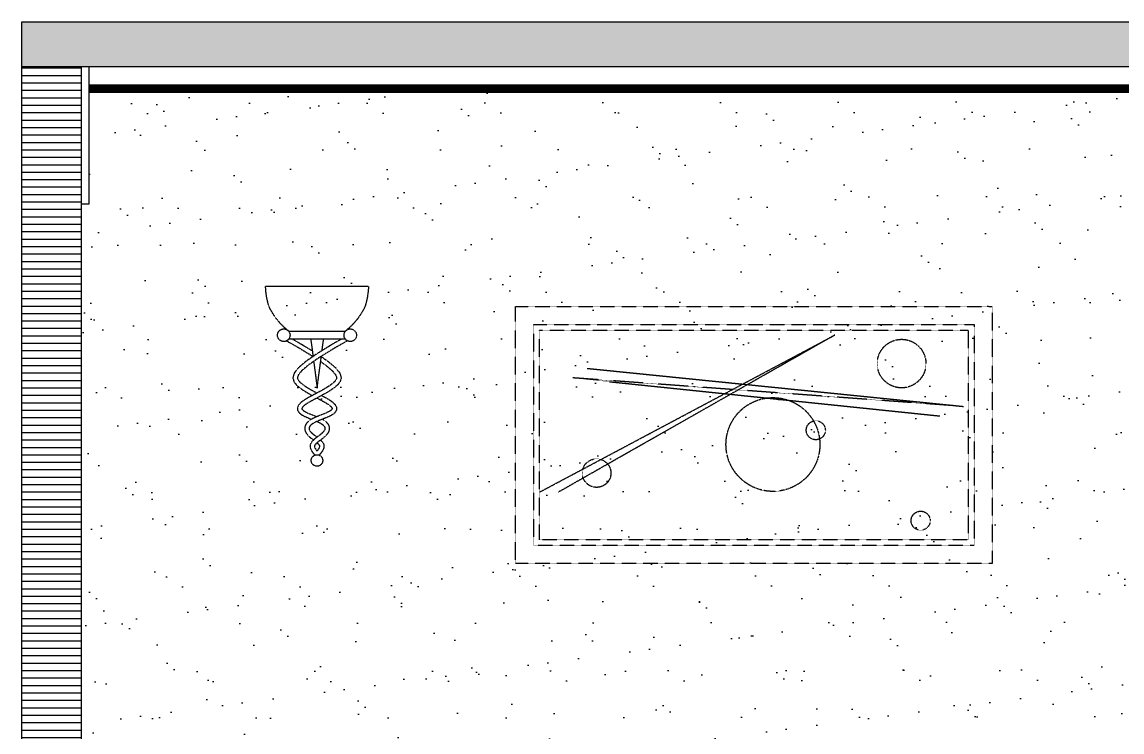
# Model space of a CAD drawing. Header units: millimetres. Extents: x 84840 to 206424, y -288515 to -124389.
# Drawn here: x 112853 to 115807, y -246885 to -244976 of the extents above; entities that cross this region are included whole.
import ezdxf

# ---------------------------------------------------------------- set-up
doc = ezdxf.new("R2010")
doc.units = ezdxf.units.MM
doc.linetypes.add('DASH', pattern=[0.35, 0.25, -0.1])
doc.linetypes.add('DASHED2', pattern=[0.375, 0.25, -0.125])
for name, color, linetype in [('C-灯具1', 2, 'Continuous'), ('HAT【填充】', 250, 'Continuous'), ('细线', 4, 'Continuous')]:
    doc.layers.add(name, color=color, linetype=linetype)

# ---------------------------------------------------------------- blocks, each defined once
blk = doc.blocks.new('h02')
at = {"layer": '细线', "color": 6, "linetype": 'DASHED2'}
for p, q in [((119449.9, -245480.6), (121049.9, -245480.6)), ((119449.9, -246344.6), (119449.9, -245480.6)), ((121049.9, -245480.6), (121049.9, -246344.6)), ((119510.7, -245541.4), (120989.1, -245541.4)), ((119510.7, -246283.8), (119510.7, -245541.4)), ((119529.9, -245560.6), (120969.9, -245560.6)), ((119529.9, -246264.6), (119529.9, -245560.6)), ((120969.9, -245560.6), (120969.9, -246264.6)), ((120989.1, -245541.4), (120989.1, -246283.8)), ((119529.9, -246104.6), (120521.9, -245576.6)), ((120521.9, -245576.6), (119593.9, -246104.6)), ((119641.9, -245720.6), (120873.9, -245848.6)), ((120953.9, -245816.6), (119641.9, -245720.6)), ((119689.9, -245688.6), (120953.9, -245816.6)), ((120969.9, -246264.6), (119529.9, -246264.6)), ((120989.1, -246283.8), (119510.7, -246283.8)), ((121049.9, -246344.6), (119449.9, -246344.6))]:
    blk.add_line(p, q, dxfattribs=at)
for centre, radius in [((120745.9, -245672.6), 81.6), ((120313.9, -245944.6), 157.6), ((120457.9, -245896.6), 32), ((119721.9, -246040.6), 48), ((120809.9, -246200.6), 32)]:
    blk.add_circle(centre, radius, dxfattribs=at)
blk = doc.blocks.new('d03')
at = {"layer": '细线', "color": 6, "linetype": 'DASHED2'}
for p, q in [((117360.8, -245987.9), (117637, -245987.9)), ((117423, -246108.4), (117574.8, -246108.4)), ((117482, -246127.9), (117486.2, -246160.5)), ((117515.9, -246127.9), (117509.6, -246175.7)), ((117417.3, -246133.6), (117451.6, -246153.1)), ((117423, -246128.7), (117574.9, -246128.7)), ((117432.7, -246128.7), (117457.5, -246142.8)), ((117451.6, -246153.1), (117492.9, -246178.5)), ((117457.5, -246142.8), (117499.3, -246168.5)), ((117546.3, -246153.1), (117509.6, -246175.6)), ((117540.4, -246142.8), (117511.6, -246160.5)), ((117565.2, -246128.7), (117540.4, -246142.8)), ((117580.6, -246133.6), (117546.3, -246153.1)), ((117488.3, -246175.6), (117468.8, -246189.2)), ((117488.2, -246175.6), (117499.5, -246261)), ((117492.9, -246178.5), (117522, -246198.7)), ((117499.3, -246168.5), (117529.1, -246189.2)), ((117449.1, -246205.9), (117437.9, -246220)), ((117457.6, -246214.3), (117448.4, -246225.7)), ((117468.8, -246189.2), (117449.1, -246205.9)), ((117475.9, -246198.7), (117457.6, -246214.3)), ((117490, -246188.9), (117475.9, -246198.7)), ((117507.9, -246188.9), (117498.4, -246261)), ((117522, -246198.7), (117540.3, -246214.3)), ((117529.1, -246189.2), (117548.7, -246205.9)), ((117540.3, -246214.3), (117549.4, -246225.7)), ((117548.7, -246205.9), (117560, -246220)), ((117437.9, -246220), (117433.9, -246232.9)), ((117433.9, -246232.9), (117437.1, -246244.1)), ((117437.1, -246244.1), (117444.3, -246252.8)), ((117448.4, -246225.7), (117446.2, -246233)), ((117446.2, -246233), (117447.7, -246238.4)), ((117447.7, -246238.4), (117452.6, -246244.3)), ((117452.6, -246244.3), (117460.3, -246250.8)), ((117545.2, -246244.3), (117537.5, -246250.8)), ((117550.2, -246238.4), (117545.2, -246244.3)), ((117549.4, -246225.7), (117551.7, -246233)), ((117551.7, -246233), (117550.2, -246238.4)), ((117560.8, -246244.1), (117553.5, -246252.8)), ((117560, -246220), (117563.9, -246232.9)), ((117563.9, -246232.9), (117560.8, -246244.1)), ((117444.3, -246252.8), (117453.3, -246260.3)), ((117453.3, -246260.3), (117463.5, -246267.4)), ((117460.3, -246250.8), (117469.9, -246257.4)), ((117463.5, -246267.4), (117474.7, -246274.2)), ((117469.9, -246257.4), (117480.6, -246263.9)), ((117474.7, -246274.2), (117486.3, -246280.6)), ((117480.6, -246263.9), (117491.9, -246270.2)), ((117491.9, -246270.2), (117503.3, -246276.2)), ((117506, -246270.2), (117498.9, -246273.9)), ((117517.3, -246263.9), (117506, -246270.2)), ((117523.1, -246274.2), (117511.6, -246280.6)), ((117528, -246257.4), (117517.3, -246263.9)), ((117534.3, -246267.4), (117523.1, -246274.2)), ((117537.5, -246250.8), (117528, -246257.4)), ((117544.6, -246260.3), (117534.3, -246267.4)), ((117553.5, -246252.8), (117544.6, -246260.3)), ((117452, -246303.1), (117448.2, -246308.4)), ((117457.4, -246298), (117452, -246303.1)), ((117464.5, -246292.9), (117457.4, -246298)), ((117473.3, -246287.6), (117464.5, -246292.9)), ((117470.9, -246302.9), (117464.8, -246307.3)), ((117479.1, -246298), (117470.9, -246302.9)), ((117483.5, -246282.1), (117473.3, -246287.6)), ((117489, -246292.6), (117479.1, -246298)), ((117486.3, -246280.6), (117483.5, -246282.1)), ((117486.3, -246280.6), (117497.9, -246286.8)), ((117498.9, -246287.3), (117489, -246292.6)), ((117497.9, -246286.8), (117508.9, -246292.6)), ((117503.3, -246276.2), (117514.4, -246282.1)), ((117508.9, -246292.6), (117518.7, -246298)), ((117514.4, -246282.1), (117524.5, -246287.6)), ((117518.7, -246298), (117526.9, -246302.9)), ((117524.5, -246287.6), (117533.3, -246292.9)), ((117526.9, -246302.9), (117533, -246307.3)), ((117533.3, -246292.9), (117540.4, -246298)), ((117540.4, -246298), (117545.8, -246303.1)), ((117545.8, -246303.1), (117549.6, -246308.4)), ((117448.2, -246308.4), (117446.4, -246314.3)), ((117446.4, -246314.3), (117447, -246320.3)), ((117447, -246320.3), (117449.8, -246325.5)), ((117449.8, -246325.5), (117453.9, -246329.6)), ((117453.9, -246329.6), (117459.1, -246333.2)), ((117458.8, -246313.8), (117458.3, -246315.6)), ((117458.3, -246315.6), (117458.4, -246316.7)), ((117458.4, -246316.7), (117459.2, -246318.2)), ((117460.8, -246311), (117458.8, -246313.8)), ((117459.1, -246333.2), (117465.1, -246336.4)), ((117459.2, -246318.2), (117461.4, -246320.4)), ((117464.8, -246307.3), (117460.8, -246311)), ((117461.4, -246320.4), (117465.1, -246323)), ((117465.1, -246323), (117470.2, -246325.7)), ((117470.2, -246325.7), (117476.3, -246328.4)), ((117476.3, -246328.4), (117483.1, -246331.2)), ((117483.1, -246331.2), (117490.3, -246334)), ((117490.3, -246334), (117497.6, -246337)), ((117507.6, -246334), (117500.3, -246337)), ((117514.8, -246331.2), (117507.6, -246334)), ((117521.6, -246328.4), (117514.8, -246331.2)), ((117527.7, -246325.7), (117521.6, -246328.4)), ((117532.7, -246323), (117527.7, -246325.7)), ((117536.4, -246320.4), (117532.7, -246323)), ((117538.8, -246333.2), (117532.8, -246336.4)), ((117533, -246307.3), (117537, -246311)), ((117538.6, -246318.2), (117536.4, -246320.4)), ((117537, -246311), (117539, -246313.8)), ((117539.5, -246316.7), (117538.6, -246318.2)), ((117543.9, -246329.6), (117538.8, -246333.2)), ((117539, -246313.8), (117539.6, -246315.6)), ((117539.6, -246315.6), (117539.5, -246316.7)), ((117548.1, -246325.5), (117543.9, -246329.6)), ((117550.9, -246320.3), (117548.1, -246325.5)), ((117549.6, -246308.4), (117551.5, -246314.3)), ((117551.5, -246314.3), (117550.9, -246320.3)), ((117465.1, -246336.4), (117471.7, -246339.3)), ((117468.1, -246359.7), (117466.3, -246364.8)), ((117471.1, -246354.9), (117468.1, -246359.7)), ((117475.2, -246350.6), (117471.1, -246354.9)), ((117471.7, -246339.3), (117478.7, -246342.2)), ((117480.4, -246346.7), (117475.2, -246350.6)), ((117478.7, -246342.2), (117486, -246345.1)), ((117480.3, -246362.4), (117478.7, -246364.9)), ((117483, -246359.6), (117480.3, -246362.4)), ((117484.3, -246344.4), (117480.4, -246346.7)), ((117486.8, -246356.7), (117483, -246359.6)), ((117486, -246345.1), (117493.1, -246348)), ((117491.9, -246353.8), (117486.8, -246356.7)), ((117497.9, -246350.8), (117491.9, -246353.8)), ((117493.1, -246348), (117499.9, -246350.8)), ((117497.6, -246337), (117504.7, -246340)), ((117498.9, -246350.4), (117497.9, -246350.8)), ((117500.3, -246337), (117498.9, -246337.5)), ((117499.9, -246350.8), (117506, -246353.8)), ((117504.7, -246340), (117511.4, -246343.2)), ((117506, -246353.8), (117511, -246356.7)), ((117511, -246356.7), (117514.9, -246359.6)), ((117511.4, -246343.2), (117517.5, -246346.7)), ((117519.1, -246342.2), (117513.5, -246344.4)), ((117514.9, -246359.6), (117517.5, -246362.4)), ((117517.5, -246346.7), (117522.6, -246350.6)), ((117517.5, -246362.4), (117519.2, -246364.9)), ((117526.2, -246339.3), (117519.1, -246342.2)), ((117522.6, -246350.6), (117526.7, -246354.9)), ((117532.8, -246336.4), (117526.2, -246339.3)), ((117526.7, -246354.9), (117529.8, -246359.7)), ((117529.8, -246359.7), (117531.6, -246364.8)), ((117466.3, -246364.8), (117465.9, -246370.2)), ((117465.9, -246370.2), (117466.9, -246375.4)), ((117466.9, -246375.4), (117469, -246380.4)), ((117469, -246380.4), (117472.2, -246385)), ((117472.2, -246385), (117476.1, -246389.3)), ((117476.1, -246389.3), (117480.5, -246393.3)), ((117477.9, -246367.3), (117477.7, -246369.5)), ((117477.7, -246369.5), (117478.1, -246371.9)), ((117478.7, -246364.9), (117477.9, -246367.3)), ((117478.1, -246371.9), (117479.3, -246374.6)), ((117479.3, -246374.6), (117481.3, -246377.6)), ((117480.5, -246393.3), (117485.2, -246397.1)), ((117481.3, -246377.6), (117484.3, -246380.8)), ((117484.3, -246380.8), (117488.1, -246384.2)), ((117488.1, -246384.2), (117492.4, -246387.6)), ((117492.4, -246387.6), (117497, -246391.1)), ((117497, -246391.1), (117501.6, -246394.6)), ((117500.9, -246391.1), (117498.9, -246392.6)), ((117505.5, -246387.6), (117500.9, -246391.1)), ((117509.8, -246384.2), (117505.5, -246387.6)), ((117513.6, -246380.8), (117509.8, -246384.2)), ((117517.3, -246393.3), (117512.6, -246397.1)), ((117516.5, -246377.6), (117513.6, -246380.8)), ((117518.6, -246374.6), (117516.5, -246377.6)), ((117521.8, -246389.3), (117517.3, -246393.3)), ((117519.7, -246371.9), (117518.6, -246374.6)), ((117519.2, -246364.9), (117520, -246367.3)), ((117520.1, -246369.5), (117519.7, -246371.9)), ((117520, -246367.3), (117520.1, -246369.5)), ((117525.7, -246385), (117521.8, -246389.3)), ((117528.8, -246380.4), (117525.7, -246385)), ((117531, -246375.4), (117528.8, -246380.4)), ((117532, -246370.2), (117531, -246375.4)), ((117531.6, -246364.8), (117532, -246370.2)), ((117481.7, -246410.2), (117480.4, -246414.8)), ((117480.4, -246414.8), (117480.4, -246419.5)), ((117480.4, -246419.5), (117481.5, -246423.8)), ((117484.2, -246405.8), (117481.7, -246410.2)), ((117487.7, -246401.9), (117484.2, -246405.8)), ((117485.2, -246397.1), (117490, -246400.6)), ((117489.5, -246400.3), (117487.7, -246401.9)), ((117490, -246400.6), (117494.5, -246404.1)), ((117492.6, -246414.9), (117492.1, -246416.5)), ((117492.1, -246416.5), (117492.1, -246418)), ((117492.1, -246418), (117492.6, -246419.9)), ((117493.8, -246412.9), (117492.6, -246414.9)), ((117492.6, -246419.9), (117493.6, -246422.2)), ((117493.6, -246422.2), (117495.3, -246424.8)), ((117496, -246410.3), (117493.8, -246412.9)), ((117494.5, -246404.1), (117498.5, -246407.3)), ((117498.9, -246407.7), (117496, -246410.3)), ((117498.5, -246407.3), (117501.8, -246410.3)), ((117501.6, -246394.6), (117506.1, -246398.2)), ((117501.8, -246410.3), (117504.1, -246412.9)), ((117504.2, -246422.2), (117502.6, -246424.8)), ((117504.1, -246412.9), (117505.3, -246414.9)), ((117505.3, -246419.9), (117504.2, -246422.2)), ((117505.3, -246414.9), (117505.7, -246416.5)), ((117505.7, -246418), (117505.3, -246419.9)), ((117505.7, -246416.5), (117505.7, -246418)), ((117506.1, -246398.2), (117510.1, -246401.9)), ((117512.6, -246397.1), (117507.9, -246400.6)), ((117510.1, -246401.9), (117513.6, -246405.8)), ((117513.6, -246405.8), (117516.1, -246410.2)), ((117516.1, -246410.2), (117517.4, -246414.8)), ((117517.4, -246419.5), (117516.4, -246423.8)), ((117517.4, -246414.8), (117517.4, -246419.5)), ((117481.5, -246423.8), (117483.3, -246427.8)), ((117483.3, -246427.8), (117485.6, -246431.6)), ((117485.6, -246431.6), (117488.3, -246435.1)), ((117488.3, -246435.1), (117491.2, -246438.7)), ((117491.2, -246438.7), (117493.2, -246440.9)), ((117495.3, -246424.8), (117497.4, -246427.7)), ((117497.4, -246427.7), (117498.9, -246429.5)), ((117500.4, -246427.7), (117498.9, -246429.5)), ((117502.6, -246424.8), (117500.4, -246427.7)), ((117506.6, -246438.7), (117504.7, -246440.9)), ((117509.6, -246435.1), (117506.6, -246438.7)), ((117512.3, -246431.6), (117509.6, -246435.1)), ((117514.6, -246427.8), (117512.3, -246431.6)), ((117516.4, -246423.8), (117514.6, -246427.8))]:
    blk.add_line(p, q, dxfattribs=at)
for centre, major_axis, start_param, end_param in [((117557.9, -245980.5), (0, 199.9), 1.608089, 1.871701), ((117439.9, -245980.5), (0, 199.9), 4.411485, 4.675097), ((117530.4, -245964.9), (0, 179.4), 2.001229, 2.502489), ((117467.5, -245964.9), (0, 179.4), 3.780696, 4.281956)]:
    blk.add_ellipse(centre, major_axis=major_axis, ratio=0.986814, start_param=start_param, end_param=end_param, dxfattribs=at)
at = {"layer": '细线', "color": 6, "linetype": 'DASHED2', "extrusion": (0, 0, -1)}
for centre, major_axis in [((117409.6, -246118.5), (0, 17)), ((117588.2, -246118.5), (0, 17)), ((117499, -246455.3), (0, 15.6))]:
    blk.add_ellipse(centre, major_axis=major_axis, ratio=0.986814, dxfattribs=at)

msp = doc.modelspace()

# ---------------------------------------------------------------- hatches: boundary and pattern name
h = msp.add_hatch(color=8)
h.paths.add_polyline_path([(112852.7, -244976.3), (112852.7, -245096.3), (116772.7, -245096.3), (116772.7, -244976.3)])
h.paths.add_polyline_path([(116772.7, -248136.3), (116772.7, -248016.3), (112852.7, -248016.3), (112852.7, -248136.3)])
h = msp.add_hatch()
h.set_pattern_fill('AR-SAND', color=250, scale=4, style=0)
h.paths.add_polyline_path([(116472.7, -245316.3), (116292.7, -245316.3), (116292.7, -245466.3), (116272.7, -245466.3), (116272.7, -245166.3), (113032.5, -245166.3), (113032.5, -245466.3), (113012.5, -245466.3), (113012.5, -247916.3), (113362.7, -247916.3), (113362.7, -247580.3), (113489.4, -247580.3), (113489.4, -247580.3), (113543.8, -247580.3), (113543.8, -247562.7), (113584, -247562.7), (113584, -247293.1), (113507, -247293.1), (113551, -247111.3), (113639, -247111.3), (113683, -247293.1), (113606, -247293.1), (113606, -247562.7), (113646.2, -247562.7), (113646.2, -247580.3), (113702.9, -247580.3), (113702.9, -247580.3), (113890.7, -247580.3), (113890.7, -247916.3), (113912.7, -247916.3), (113912.7, -247256.3), (115712.7, -247256.3), (115712.7, -247916.3), (115734.7, -247916.3), (115734.7, -247580.3), (115861.4, -247580.3), (115861.4, -247580.3), (115915.8, -247580.3), (115915.8, -247562.7), (115956, -247562.7), (115956, -247293.1), (115879, -247293.1), (115923, -247111.3), (116011, -247111.3), (116055, -247293.1), (115978, -247293.1), (115978, -247562.7), (116018.2, -247562.7), (116018.2, -247580.3), (116074.9, -247580.3), (116074.9, -247580.3), (116262.7, -247580.3), (116262.7, -247916.3), (116472.7, -247916.3)])
at = {"layer": 'HAT【填充】'}
h = msp.add_hatch(dxfattribs=at)
h.set_pattern_fill('_USER', color=256, scale=20, style=0, pattern_type=0)
h.set_pattern_definition([(0, (-10415.045, 0), (0, 20), [])])
h.paths.add_polyline_path([(116772.7, -245096.3), (116472.7, -245096.3), (116472.7, -248016.3), (116772.7, -248016.3)])
h.paths.add_polyline_path([(113012.5, -245096.3), (112852.7, -245096.3), (112852.7, -248016.3), (113012.5, -248016.3)])

# ---------------------------------------------------------------- linework, layer by layer
for p, q in [((112852.7, -244976.3), (116772.7, -244976.3)), ((112852.7, -248136.3), (112852.7, -244976.3)), ((112852.7, -245096.3), (116772.7, -245096.3)), ((113012.5, -248016.3), (113012.5, -245096.3))]:
    msp.add_line(p, q)
at = {"color": 4}
for p, q in [((113032.5, -245096.3), (113032.5, -245466.3)), ((116272.7, -245146.3), (113032.5, -245146.3)), ((116272.7, -245166.3), (113032.5, -245166.3)), ((113032.5, -245466.3), (113012.5, -245466.3))]:
    msp.add_line(p, q, dxfattribs=at)
at = {"layer": 'C-灯具1', "linetype": 'DASH', "ltscale": 10, "const_width": 20}
msp.add_lwpolyline([(113032.5, -245156.3), (116272.7, -245156.3)], dxfattribs=at)

# ---------------------------------------------------------------- block references
at = {"color": 4, "xscale": -1}
msp.add_blockref('d03', (231144.1, 300), dxfattribs=at)
at = {"color": 4, "xscale": 0.7999999999992724, "yscale": 0.8000000000029104, "zscale": 0.8}
msp.add_blockref('h02', (18618.7, -49356.7), dxfattribs=at)

doc.saveas('drawing.dxf')
